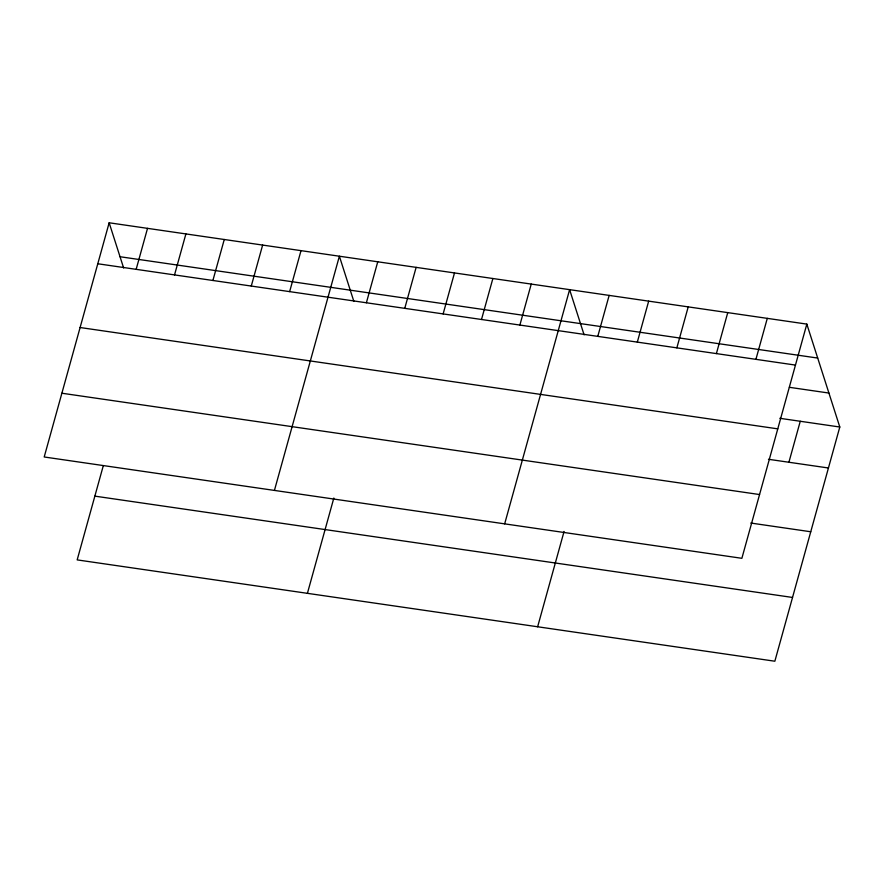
<?xml version="1.0" encoding="UTF-8"?>
<svg xmlns="http://www.w3.org/2000/svg" width="884" height="884" viewBox="0 0 884 884"><rect width="100%" height="100%" fill="white"/><g stroke="black" fill="none" stroke-linecap="round" stroke-linejoin="round"><path stroke-width="1.33" d="M109.152 222.779L44.2 456.984L741.875 558.312L806.827 324.108L109.152 222.779L123.638 267.985M136.158 269.333L147.529 228.348M103.24 465.912L77.173 559.892L774.848 661.221L839.8 427.016L806.827 324.108M174.535 274.902L185.894 233.928M212.9 280.482L224.271 239.498M251.277 286.051L262.636 245.067M289.643 291.621L301.013 250.647M274.427 490.421L339.379 256.216L353.865 301.422M366.385 302.77L377.755 261.786M307.411 593.33L333.843 498.035M404.762 308.339L416.132 267.366M443.138 313.919L454.498 272.935M481.504 319.489L492.874 278.504M519.88 325.058L531.24 284.084M504.665 523.858L569.616 289.654L584.103 334.859M597.783 336.373L609.153 295.4M537.638 626.767L564.069 531.472M637.32 342.119L648.679 301.135M676.857 347.854L688.216 306.881M716.394 353.6L727.753 312.616M755.919 359.346L767.29 318.362M788.904 462.255L800.263 421.27M120.036 256.736L817.7 358.064M97.781 263.763L795.456 365.081M789.379 387.314L828.916 393.048M779.821 418.298L839.8 427.016M80.101 327.522L777.776 428.851M768.45 459.282L828.43 467.99M61.88 393.225L759.555 494.543M750.77 523.041L810.75 531.759M94.864 496.134L792.528 597.451"/></g></svg>
